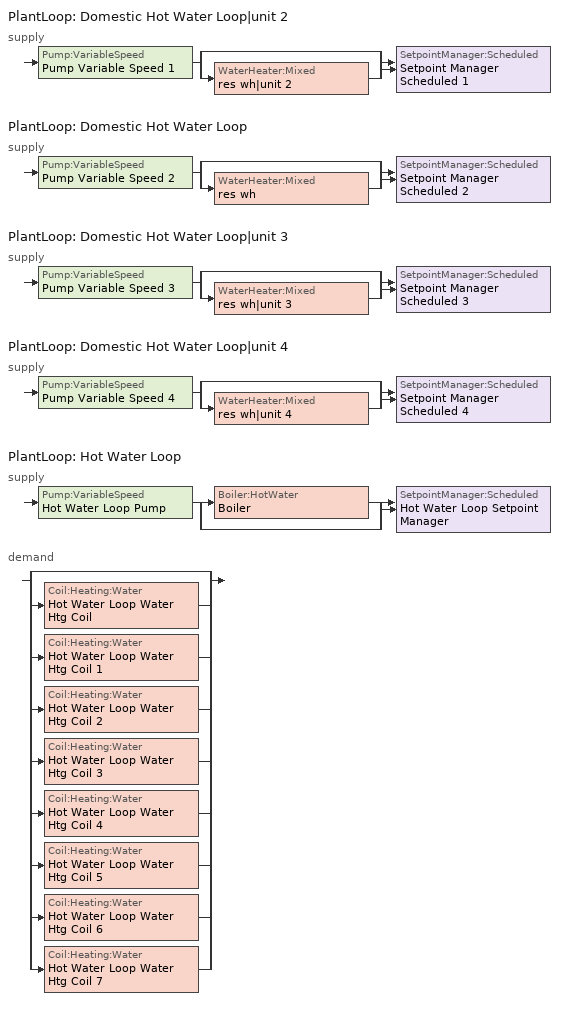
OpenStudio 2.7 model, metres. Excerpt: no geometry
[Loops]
PlantLoop 'Domestic Hot Water Loop|unit 2'
 supply: Pump:VariableSpeed 'Pump Variable Speed 1' > split
  | bypass
  | WaterHeater:Mixed 'res wh|unit 2'
  join > SetpointManager:Scheduled 'Setpoint Manager Scheduled 1'
PlantLoop 'Domestic Hot Water Loop'
 supply: Pump:VariableSpeed 'Pump Variable Speed 2' > split
  | bypass
  | WaterHeater:Mixed 'res wh'
  join > SetpointManager:Scheduled 'Setpoint Manager Scheduled 2'
PlantLoop 'Domestic Hot Water Loop|unit 3'
 supply: Pump:VariableSpeed 'Pump Variable Speed 3' > split
  | bypass
  | WaterHeater:Mixed 'res wh|unit 3'
  join > SetpointManager:Scheduled 'Setpoint Manager Scheduled 3'
PlantLoop 'Domestic Hot Water Loop|unit 4'
 supply: Pump:VariableSpeed 'Pump Variable Speed 4' > split
  | bypass
  | WaterHeater:Mixed 'res wh|unit 4'
  join > SetpointManager:Scheduled 'Setpoint Manager Scheduled 4'
PlantLoop 'Hot Water Loop'
 supply: Pump:VariableSpeed 'Hot Water Loop Pump' > split
  | Boiler:HotWater 'Boiler'
  | bypass
  join > SetpointManager:Scheduled 'Hot Water Loop Setpoint Manager'
 demand: split
  | bypass
  | Coil:Heating:Water 'Hot Water Loop Water Htg Coil'
  | Coil:Heating:Water 'Hot Water Loop Water Htg Coil 1'
  | Coil:Heating:Water 'Hot Water Loop Water Htg Coil 2'
  | Coil:Heating:Water 'Hot Water Loop Water Htg Coil 3'
  | Coil:Heating:Water 'Hot Water Loop Water Htg Coil 4'
  | Coil:Heating:Water 'Hot Water Loop Water Htg Coil 5'
  | Coil:Heating:Water 'Hot Water Loop Water Htg Coil 6'
  | Coil:Heating:Water 'Hot Water Loop Water Htg Coil 7'
[Sizing:Zone] Zone Cooling Design Supply Air Temperature Input Method=SupplyAirTemperature; Zone Cooling Design Supply Air Temperature {C}=13.8889; Zone Cooling Design Supply Air Temperature Difference {deltaC}=11.11; Zone Heating Design Supply Air Temperature Input Method=SupplyAirTemperature; Zone Heating Design Supply Air Temperature {C}=50; Zone Heating Design Supply Air Temperature Difference {deltaC}=11.11; Zone Cooling Design Supply Air Humidity Ratio {kg-H2O/kg-air}=0.008; Zone Heating Design Supply Air Humidity Ratio {kg-H2O/kg-air}=0.008; Cooling Design Air Flow Method=DesignDay; Heating Design Air Flow Method=DesignDay; Account for Dedicated Outdoor Air System=No; Dedicated Outdoor Air System Control Strategy=NeutralSupplyAir; Dedicated Outdoor Air Low Setpoint Temperature for Design {C}=autosize; Dedicated Outdoor Air High Setpoint Temperature for Design {C}=autosize
living zone; living zone|unit 2; living zone|unit 3; living zone|unit 4; finished basement zone; finished basement zone|unit 2; finished basement zone|unit 3; finished basement zone|unit 4
[Zone equipment]
living zone: living zone PTAC
living zone|unit 2: living zone|unit 2 PTAC
living zone|unit 3: living zone|unit 3 PTAC
living zone|unit 4: living zone|unit 4 PTAC
finished basement zone: finished basement zone PTAC
finished basement zone|unit 2: finished basement zone|unit 2 PTAC
finished basement zone|unit 3: finished basement zone|unit 3 PTAC
finished basement zone|unit 4: finished basement zone|unit 4 PTAC
[PlantLoop] Glycol Concentration=0; Load Distribution Scheme=Optimal
Name | Maximum Loop Flow Rate {m3/s} | Plant Loop Volume {m3} | Fluid Type | Minimum Loop Temperature {C}
Domestic Hot Water Loop|unit 2; Domestic Hot Water Loop; Domestic Hot Water Loop|unit 3; Domestic Hot Water Loop|unit 4 | 0.01 | 0.003
Hot Water Loop |  | Autocalculate | Water | 10
[Sizing:Plant] Loop Type=Heating; Sizing Option=NonCoincident; Zone Timesteps in Averaging Window=1; Coincident Sizing Factor Mode=None
Name | Design Loop Exit Temperature {C} | Loop Design Temperature Difference {deltaC}
Domestic Hot Water Loop|unit 2; Domestic Hot Water Loop; Domestic Hot Water Loop|unit 3; Domestic Hot Water Loop|unit 4 | 52.6667 | 5.55556
Hot Water Loop | 82.2222 | 11.1111
[Pump:VariableSpeed] Pump Control Type=Intermittent; Skin Loss Radiative Fraction=0.5; Design Power Sizing Method=PowerPerFlowPerPressure; Design Electric Power per Unit Flow Rate {W/(m3/s)}=348701.1; Design Shaft Power per Unit Flow Rate per Unit Head {W-s/m3-Pa}=1.28205; Design Minimum Flow Rate Fraction=0
Name | Rated Flow Rate {m3/s} | Rated Pump Head {Pa} | Rated Power Consumption {W} | Motor Efficiency | Fraction of Motor Inefficiencies to Fluid Stream | Coefficient 1 of the Part Load Performance Curve | Coefficient 2 of the Part Load Performance Curve | Coefficient 3 of the Part Load Performance Curve | Coefficient 4 of the Part Load Performance Curve
Pump Variable Speed 1; Pump Variable Speed 2; Pump Variable Speed 3; Pump Variable Speed 4 | 0.01 | 1 | 0 | 1 | 0 | 0 | 1 | 0 | 0
Hot Water Loop Pump |  | 179344 |  | 0.9
[SetpointManager:Scheduled] Control Variable=Temperature
Name | Schedule
Setpoint Manager Scheduled 1 | dhw temp
Setpoint Manager Scheduled 2 | dhw temp 1
Setpoint Manager Scheduled 3 | dhw temp 2
Setpoint Manager Scheduled 4 | dhw temp 3
Hot Water Loop Setpoint Manager | Hot Water Loop Temp - 180F
[WaterHeater:Mixed] Tank Volume {m3}=0.143846; Deadband Temperature Difference {deltaC}=2; Maximum Temperature Limit {C}=99; Heater Control Type=Cycle; Heater Maximum Capacity {W}=11722.8; Heater Minimum Capacity {W}=0; Heater Fuel Type=NaturalGas; Heater Thermal Efficiency=0.773298; Off Cycle Parasitic Fuel Consumption Rate {W}=0; Off Cycle Parasitic Fuel Type=Electricity; Off Cycle Parasitic Heat Fraction to Tank=0; On Cycle Parasitic Fuel Consumption Rate {W}=0; On Cycle Parasitic Fuel Type=Electricity; On Cycle Parasitic Heat Fraction to Tank=0; Ambient Temperature Indicator=ThermalZone; Off Cycle Loss Coefficient to Ambient Temperature {W/K}=4.15693; Off Cycle Loss Fraction to Thermal Zone=0.64; On Cycle Loss Coefficient to Ambient Temperature {W/K}=4.15693; On Cycle Loss Fraction to Thermal Zone=1; Use Side Effectiveness=1; Source Side Effectiveness=1; Use Side Design Flow Rate {m3/s}=autosize; Source Side Design Flow Rate {m3/s}=autosize; Indirect Water Heating Recovery Time {hr}=1.5; Source Side Flow Control Mode=IndirectHeatPrimarySetpoint
Name | Setpoint Temperature Schedule | Ambient Temperature Thermal Zone
res wh|unit 2 | WH Setpoint Temp | finished basement zone|unit 2
res wh | WH Setpoint Temp 1 | finished basement zone
res wh|unit 3 | WH Setpoint Temp 2 | finished basement zone|unit 3
res wh|unit 4 | WH Setpoint Temp 3 | finished basement zone|unit 4
[Boiler:HotWater]
Boiler: Fuel Type=NaturalGas; Nominal Thermal Efficiency=0.78; Efficiency Curve Temperature Evaluation Variable=LeavingBoiler; Design Water Outlet Temperature {C}=82.2222; Minimum Part Load Ratio=0; Maximum Part Load Ratio=1.2; Optimum Part Load Ratio=1; Water Outlet Upper Temperature Limit {C}=95; Boiler Flow Mode=LeavingSetpointModulated; Parasitic Electric Load {W}=0; Sizing Factor=1
[Fan:ConstantVolume] Availability Schedule=Always On Discrete; Fan Total Efficiency=0.52; Pressure Rise {Pa}=331.288; Maximum Flow Rate {m3/s}=AutoSize; Motor Efficiency=0.8; Motor In Airstream Fraction=1
finished basement zone|unit 2 PTAC Fan; living zone|unit 2 PTAC Fan; finished basement zone PTAC Fan; living zone PTAC Fan; finished basement zone|unit 3 PTAC Fan; living zone|unit 3 PTAC Fan; finished basement zone|unit 4 PTAC Fan; living zone|unit 4 PTAC Fan
[Coil:Heating:Water] Availability Schedule=residential heating season; Rated Inlet Water Temperature {C}=82.2222; Rated Inlet Air Temperature {C}=16.6; Rated Outlet Water Temperature {C}=71.1111; Rated Outlet Air Temperature {C}=32.2
Hot Water Loop Water Htg Coil; Hot Water Loop Water Htg Coil 1; Hot Water Loop Water Htg Coil 2; Hot Water Loop Water Htg Coil 3; Hot Water Loop Water Htg Coil 4; Hot Water Loop Water Htg Coil 5; Hot Water Loop Water Htg Coil 6; Hot Water Loop Water Htg Coil 7
[Controller:WaterCoil] Action=Normal; Controller Convergence Tolerance {deltaC}=0.1; Minimum Actuated Flow {m3/s}=0
Name | Water Coil
Hot Water Loop Water Htg Coil Controller | Hot Water Loop Water Htg Coil
Hot Water Loop Water Htg Coil 1 Controller | Hot Water Loop Water Htg Coil 1
Hot Water Loop Water Htg Coil 2 Controller | Hot Water Loop Water Htg Coil 2
Hot Water Loop Water Htg Coil 3 Controller | Hot Water Loop Water Htg Coil 3
Hot Water Loop Water Htg Coil 4 Controller | Hot Water Loop Water Htg Coil 4
Hot Water Loop Water Htg Coil 5 Controller | Hot Water Loop Water Htg Coil 5
Hot Water Loop Water Htg Coil 6 Controller | Hot Water Loop Water Htg Coil 6
Hot Water Loop Water Htg Coil 7 Controller | Hot Water Loop Water Htg Coil 7
[Coil:Cooling:DX:SingleSpeed] Availability Schedule=residential cooling season; Rated Total Cooling Capacity {W}=autosize; Rated Sensible Heat Ratio=autosize; Rated COP {W/W}=3; Rated Air Flow Rate {m3/s}=autosize; Rated Evaporator Fan Power Per Volume Flow Rate {W/(m3/s)}=773.3; Condenser Type=AirCooled; Evaporative Condenser Effectiveness=0; Evaporative Condenser Air Flow Rate {m3/s}=Autosize; Evaporative Condenser Pump Rated Power Consumption {W}=Autosize; Crankcase Heater Capacity {W}=0; Maximum Outdoor Dry-Bulb Temperature for Crankcase Heater Operation {C}=0; Basin Heater Capacity {W/K}=0; Basin Heater Setpoint Temperature {C}=10
Name | Total Cooling Capacity Function of Temperature Curve | Total Cooling Capacity Function of Flow Fraction Curve | Energy Input Ratio Function of Temperature Curve | Energy Input Ratio Function of Flow Fraction Curve | Part Load Fraction Correlation Curve
finished basement zone|unit 2 PTAC 1spd DX AC Clg Coil | Curve Biquadratic 3 | Curve Quadratic 4 | Curve Biquadratic 4 | Curve Quadratic 5 | Curve Quadratic 6
living zone|unit 2 PTAC 1spd DX AC Clg Coil | Curve Biquadratic 7 | Curve Quadratic 10 | Curve Biquadratic 8 | Curve Quadratic 11 | Curve Quadratic 12
finished basement zone PTAC 1spd DX AC Clg Coil | Curve Biquadratic 11 | Curve Quadratic 16 | Curve Biquadratic 12 | Curve Quadratic 17 | Curve Quadratic 18
living zone PTAC 1spd DX AC Clg Coil | Curve Biquadratic 15 | Curve Quadratic 22 | Curve Biquadratic 16 | Curve Quadratic 23 | Curve Quadratic 24
finished basement zone|unit 3 PTAC 1spd DX AC Clg Coil | Curve Biquadratic 19 | Curve Quadratic 28 | Curve Biquadratic 20 | Curve Quadratic 29 | Curve Quadratic 30
living zone|unit 3 PTAC 1spd DX AC Clg Coil | Curve Biquadratic 23 | Curve Quadratic 34 | Curve Biquadratic 24 | Curve Quadratic 35 | Curve Quadratic 36
finished basement zone|unit 4 PTAC 1spd DX AC Clg Coil | Curve Biquadratic 27 | Curve Quadratic 40 | Curve Biquadratic 28 | Curve Quadratic 41 | Curve Quadratic 42
living zone|unit 4 PTAC 1spd DX AC Clg Coil | Curve Biquadratic 31 | Curve Quadratic 46 | Curve Biquadratic 32 | Curve Quadratic 47 | Curve Quadratic 48
[ZoneHVAC:PackagedTerminalAirConditioner] Availability Schedule=Always On Discrete; Supply Air Flow Rate During Cooling Operation {m3/s}=Autosize; Supply Air Flow Rate During Heating Operation {m3/s}=Autosize; Supply Air Flow Rate When No Cooling or Heating is Needed {m3/s}=Autosize; Outdoor Air Flow Rate During Cooling Operation {m3/s}=Autosize; Outdoor Air Flow Rate During Heating Operation {m3/s}=Autosize; Outdoor Air Flow Rate When No Cooling or Heating is Needed {m3/s}=Autosize; Fan Placement=DrawThrough; Supply Air Fan Operating Mode Schedule=Always On Discrete
Name | Supply Air Fan | Heating Coil | Cooling Coil
finished basement zone|unit 2 PTAC | finished basement zone|unit 2 PTAC Fan | Hot Water Loop Water Htg Coil | finished basement zone|unit 2 PTAC 1spd DX AC Clg Coil
living zone|unit 2 PTAC | living zone|unit 2 PTAC Fan | Hot Water Loop Water Htg Coil 1 | living zone|unit 2 PTAC 1spd DX AC Clg Coil
finished basement zone PTAC | finished basement zone PTAC Fan | Hot Water Loop Water Htg Coil 2 | finished basement zone PTAC 1spd DX AC Clg Coil
living zone PTAC | living zone PTAC Fan | Hot Water Loop Water Htg Coil 3 | living zone PTAC 1spd DX AC Clg Coil
finished basement zone|unit 3 PTAC | finished basement zone|unit 3 PTAC Fan | Hot Water Loop Water Htg Coil 4 | finished basement zone|unit 3 PTAC 1spd DX AC Clg Coil
living zone|unit 3 PTAC | living zone|unit 3 PTAC Fan | Hot Water Loop Water Htg Coil 5 | living zone|unit 3 PTAC 1spd DX AC Clg Coil
finished basement zone|unit 4 PTAC | finished basement zone|unit 4 PTAC Fan | Hot Water Loop Water Htg Coil 6 | finished basement zone|unit 4 PTAC 1spd DX AC Clg Coil
living zone|unit 4 PTAC | living zone|unit 4 PTAC Fan | Hot Water Loop Water Htg Coil 7 | living zone|unit 4 PTAC 1spd DX AC Clg Coil
[EnergyManagementSystem:Sensor]
Name | Output Variable or Output Meter Index Key | Output Variable or Output Meter
res_af_2_tin_s | living zone|unit 2 | Zone Mean Air Temperature
res_af_2_tt_s | living zone|unit 2 | Zone Outdoor Air Drybulb Temperature
res_ds_2_win_s | living zone|unit 2 | Zone Mean Air Humidity Ratio
res_af_1_tin_s | living zone | Zone Mean Air Temperature
res_af_1_tt_s | living zone | Zone Outdoor Air Drybulb Temperature
res_ds_1_win_s | living zone | Zone Mean Air Humidity Ratio
res_af_3_tin_s | living zone|unit 3 | Zone Mean Air Temperature
res_af_3_tt_s | living zone|unit 3 | Zone Outdoor Air Drybulb Temperature
res_ds_3_win_s | living zone|unit 3 | Zone Mean Air Humidity Ratio
res_af_4_tin_s | living zone|unit 4 | Zone Mean Air Temperature
res_af_4_tt_s | living zone|unit 4 | Zone Outdoor Air Drybulb Temperature
res_ds_4_win_s | living zone|unit 4 | Zone Mean Air Humidity Ratio
[EnergyManagementSystem:Program]
res_infil_2_program: Set p_m = 0.14; Set p_s = 0.22; Set s_m = 270; Set s_s = 370; Set z_m = 9.99744; Set z_s = 2.4384; Set f_t = (((s_m/z_m)^p_m)*((z_s/s_s)^p_s)); Set Tdiff = res_af_2_tin_s-res_af_2_tt_s; Set dT = @Abs Tdiff; Set c = 0.0104; Set Cs = 0.0471; Set Cw = 0.1406; Set n = 0.67; Set sft = (f_t*0.9); Set temp1 = ((c*Cw)*((sft*res_af_vw_s)^(2*n)))^2; Set Qn = (((c*Cs*(dT^n))^2)+temp1)^0.5; Set Tdiff = res_af_2_tin_s-res_af_2_tt_s; Set dT = @Abs Tdiff; Set QWHV = res_infil_2_wh_sch_s*0.0184; Set Qrange = res_infil_2_range_sch_s*0.0472; Set Qdryer = 0.0; Set Qbath = res_infil_2_bath_sch_s*0.0472; Set QhpwhOut = 0; Set QhpwhIn = 0; Set QductsOut = res_ds_2_lk_ret_fan_equiv; Set QductsIn = res_ds_2_lk_sup_fan_equiv; Set Qout = QWHV+Qrange+Qbath+Qdryer+QhpwhOut+QductsOut; Set Qin = QhpwhIn+QductsIn; Set Qu = (@Abs (Qout-Qin)); Set Qb = (@Min Qout Qin); Set faneff_wh = 0.9438948864000002; Set res_infil_2_house_fan_act = (QWHV*300)/faneff_wh; Set faneff_sp = 0.4719474432000001; Set res_infil_2_range_fan_act = (Qrange*300)/faneff_sp; Set res_infil_2_bath_fan_act = (Qbath*300)/faneff_sp; Set Q_acctd_for_elsewhere = QhpwhOut+QhpwhIn+QductsOut+QductsIn; Set res_infil_2_flow_act = (((Qu^2)+(Qn^2))^0.5)-Q_acctd_for_elsewhere; Set res_infil_2_flow_act = (@Max res_infil_2_flow_act 0)
res_nv_1_program: Set Tdiff = res_af_1_tin_s-res_af_1_tt_s; Set dT = (@Abs Tdiff); Set pt = (@RhFnTdbWPb res_af_1_tt_s res_nv_wt_s res_nv_pb_s); Set NVA = 3018.4293253412534; Set Cs = 8.963020389461627e-05; Set Cw = 0.00019952631717120038; Set MNV = 0.56633693184; Set MHR = 0.0115; Set MRH = 0.7; Set temp1 = (res_nv_1_nva_s*NVA); Set SGNV = temp1*((((Cs*dT)+(Cw*(res_af_vw_s^2)))^0.5)/1000); If (res_nv_wt_s<MHR) && (pt<MRH) && (res_af_1_tin_s>res_nv_1_sp_s); Set temp2 = (res_af_1_tin_s-res_nv_1_sp_s); Set NVadj1 = temp2/(res_af_1_tin_s-res_af_1_tt_s); Set NVadj2 = (@Min NVadj1 1); Set NVadj3 = (@Max NVadj2 0); Set NVadj = SGNV*NVadj3; Set res_nv_1_flow_act = (@Min NVadj MNV); Else; Set res_nv_1_flow_act = 0; EndIf
res_ds_1_program: Set res_ds_1_lk_sup_fan_equiv = 0; Set res_ds_1_lk_ret_fan_equiv = 0
res_infil_1_program: Set p_m = 0.14; Set p_s = 0.22; Set s_m = 270; Set s_s = 370; Set z_m = 9.99744; Set z_s = 2.4384; Set f_t = (((s_m/z_m)^p_m)*((z_s/s_s)^p_s)); Set Tdiff = res_af_1_tin_s-res_af_1_tt_s; Set dT = @Abs Tdiff; Set c = 0.0209; Set Cs = 0.0471; Set Cw = 0.1406; Set n = 0.67; Set sft = (f_t*0.9); Set temp1 = ((c*Cw)*((sft*res_af_vw_s)^(2*n)))^2; Set Qn = (((c*Cs*(dT^n))^2)+temp1)^0.5; Set Tdiff = res_af_1_tin_s-res_af_1_tt_s; Set dT = @Abs Tdiff; Set QWHV = res_infil_1_wh_sch_s*0.0184; Set Qrange = res_infil_1_range_sch_s*0.0472; Set Qdryer = 0.0; Set Qbath = res_infil_1_bath_sch_s*0.0472; Set QhpwhOut = 0; Set QhpwhIn = 0; Set QductsOut = res_ds_1_lk_ret_fan_equiv; Set QductsIn = res_ds_1_lk_sup_fan_equiv; Set Qout = QWHV+Qrange+Qbath+Qdryer+QhpwhOut+QductsOut; Set Qin = QhpwhIn+QductsIn; Set Qu = (@Abs (Qout-Qin)); Set Qb = (@Min Qout Qin); Set faneff_wh = 0.9438948864000002; Set res_infil_1_house_fan_act = (QWHV*300)/faneff_wh; Set faneff_sp = 0.4719474432000001; Set res_infil_1_range_fan_act = (Qrange*300)/faneff_sp; Set res_infil_1_bath_fan_act = (Qbath*300)/faneff_sp; Set Q_acctd_for_elsewhere = QhpwhOut+QhpwhIn+QductsOut+QductsIn; Set res_infil_1_flow_act = (((Qu^2)+(Qn^2))^0.5)-Q_acctd_for_elsewhere; Set res_infil_1_flow_act = (@Max res_infil_1_flow_act 0)
res_nv_3_program: Set Tdiff = res_af_3_tin_s-res_af_3_tt_s; Set dT = (@Abs Tdiff); Set pt = (@RhFnTdbWPb res_af_3_tt_s res_nv_wt_s res_nv_pb_s); Set NVA = 1429.1184394533589; Set Cs = 8.963020389461627e-05; Set Cw = 0.00019952631717120038; Set MNV = 0.56633693184; Set MHR = 0.0115; Set MRH = 0.7; Set temp1 = (res_nv_3_nva_s*NVA); Set SGNV = temp1*((((Cs*dT)+(Cw*(res_af_vw_s^2)))^0.5)/1000); If (res_nv_wt_s<MHR) && (pt<MRH) && (res_af_3_tin_s>res_nv_3_sp_s); Set temp2 = (res_af_3_tin_s-res_nv_3_sp_s); Set NVadj1 = temp2/(res_af_3_tin_s-res_af_3_tt_s); Set NVadj2 = (@Min NVadj1 1); Set NVadj3 = (@Max NVadj2 0); Set NVadj = SGNV*NVadj3; Set res_nv_3_flow_act = (@Min NVadj MNV); Else; Set res_nv_3_flow_act = 0; EndIf
res_ds_3_program: Set res_ds_3_lk_sup_fan_equiv = 0; Set res_ds_3_lk_ret_fan_equiv = 0
[Schedule:Ruleset]
Name | Default Day Schedule
Hot Water Loop Temp - 180F | Hot Water Loop Temp - 180F Default
residential cooling season | Schedule Day 10
residential heating season | Schedule Day 1
[Schedule:Day]
Hot Water Loop Temp - 180F Default: 24, 0, 82.2222
Schedule Day 10; Schedule Day 1: 24, 0, 0
residential cooling season allday1; residential cooling season allday2; residential cooling season allday3; residential cooling season allday4; residential cooling season allday5; residential cooling season allday6; residential cooling season allday7; residential cooling season allday8; residential cooling season allday9; residential cooling season allday10; residential cooling season allday11; residential cooling season allday12; residential heating season allday1; residential heating season allday2; residential heating season allday3; residential heating season allday4; residential heating season allday5; residential heating season allday6; residential heating season allday7; residential heating season allday8; residential heating season allday9; residential heating season allday10; residential heating season allday11; residential heating season allday12: 24, 0, 1
[Schedule:Rule] Apply Sunday=Yes; Apply Monday=Yes; Apply Tuesday=Yes; Apply Wednesday=Yes; Apply Thursday=Yes; Apply Friday=Yes; Apply Saturday=Yes; Date Specification Type=DateRange; Start Day=1
Name | Schedule Ruleset | Rule Order | Day Schedule | Start Month | End Month | End Day
residential cooling season allday ruleset1 | residential cooling season | 11 | residential cooling season allday1 | 1 | 1 | 31
residential cooling season allday ruleset2 | residential cooling season | 10 | residential cooling season allday2 | 2 | 2 | 28
residential cooling season allday ruleset3 | residential cooling season | 9 | residential cooling season allday3 | 3 | 3 | 31
residential cooling season allday ruleset4 | residential cooling season | 8 | residential cooling season allday4 | 4 | 4 | 30
residential cooling season allday ruleset5 | residential cooling season | 7 | residential cooling season allday5 | 5 | 5 | 31
residential cooling season allday ruleset6 | residential cooling season | 6 | residential cooling season allday6 | 6 | 6 | 30
residential cooling season allday ruleset7 | residential cooling season | 5 | residential cooling season allday7 | 7 | 7 | 31
residential cooling season allday ruleset8 | residential cooling season | 4 | residential cooling season allday8 | 8 | 8 | 31
residential cooling season allday ruleset9 | residential cooling season | 3 | residential cooling season allday9 | 9 | 9 | 30
residential cooling season allday ruleset10 | residential cooling season | 2 | residential cooling season allday10 | 10 | 10 | 31
residential cooling season allday ruleset11 | residential cooling season | 1 | residential cooling season allday11 | 11 | 11 | 30
residential cooling season allday ruleset12 | residential cooling season | 0 | residential cooling season allday12 | 12 | 12 | 31
residential heating season allday ruleset1 | residential heating season | 11 | residential heating season allday1 | 1 | 1 | 31
residential heating season allday ruleset2 | residential heating season | 10 | residential heating season allday2 | 2 | 2 | 28
residential heating season allday ruleset3 | residential heating season | 9 | residential heating season allday3 | 3 | 3 | 31
residential heating season allday ruleset4 | residential heating season | 8 | residential heating season allday4 | 4 | 4 | 30
residential heating season allday ruleset5 | residential heating season | 7 | residential heating season allday5 | 5 | 5 | 31
residential heating season allday ruleset6 | residential heating season | 6 | residential heating season allday6 | 6 | 6 | 30
residential heating season allday ruleset7 | residential heating season | 5 | residential heating season allday7 | 7 | 7 | 31
residential heating season allday ruleset8 | residential heating season | 4 | residential heating season allday8 | 8 | 8 | 31
residential heating season allday ruleset9 | residential heating season | 3 | residential heating season allday9 | 9 | 9 | 30
residential heating season allday ruleset10 | residential heating season | 2 | residential heating season allday10 | 10 | 10 | 31
residential heating season allday ruleset11 | residential heating season | 1 | residential heating season allday11 | 11 | 11 | 30
residential heating season allday ruleset12 | residential heating season | 0 | residential heating season allday12 | 12 | 12 | 31
[Schedule:Constant]
Name | Value
dhw temp; WH Setpoint Temp; dhw temp 1; WH Setpoint Temp 1; dhw temp 2; WH Setpoint Temp 2; dhw temp 3; WH Setpoint Temp 3 | 52.6667
Always On Discrete | 1
[Curve:Biquadratic] Minimum Value of x=12.77778; Maximum Value of x=23.88889; Minimum Value of y=23.88889; Maximum Value of y=46.11111
Name | Coefficient1 Constant | Coefficient2 x | Coefficient3 x**2 | Coefficient4 y | Coefficient5 y**2 | Coefficient6 x*y
Curve Biquadratic 3; Curve Biquadratic 7; Curve Biquadratic 11; Curve Biquadratic 15; Curve Biquadratic 19; Curve Biquadratic 23; Curve Biquadratic 27; Curve Biquadratic 31 | 0.942588 | 0.00954335 | 0.00068377 | -0.0110427 | 5.249e-06 | -9.72e-06
Curve Biquadratic 4; Curve Biquadratic 8; Curve Biquadratic 12; Curve Biquadratic 16; Curve Biquadratic 20; Curve Biquadratic 24; Curve Biquadratic 28; Curve Biquadratic 32 | 0.342414 | 0.034885 | -0.0006237 | 0.00497722 | 0.000437951 | -0.000728028
[Curve:Quadratic]
Name | Coefficient1 Constant | Coefficient2 x | Coefficient3 x**2 | Minimum Value of x | Maximum Value of x | Minimum Curve Output | Maximum Curve Output
Curve Quadratic 4; Curve Quadratic 10; Curve Quadratic 16; Curve Quadratic 22; Curve Quadratic 28; Curve Quadratic 34; Curve Quadratic 40; Curve Quadratic 46 | 0.8 | 0.2 | 0 | 0.5 | 1.5
Curve Quadratic 5; Curve Quadratic 11; Curve Quadratic 17; Curve Quadratic 23; Curve Quadratic 29; Curve Quadratic 35; Curve Quadratic 41; Curve Quadratic 47 | 1.1552 | -0.1808 | 0.0256 | 0.5 | 1.5
Curve Quadratic 6; Curve Quadratic 12; Curve Quadratic 18; Curve Quadratic 24; Curve Quadratic 30; Curve Quadratic 36; Curve Quadratic 42; Curve Quadratic 48 | 0.85 | 0.15 | 0 | 0 | 1 | 0.7 | 1
